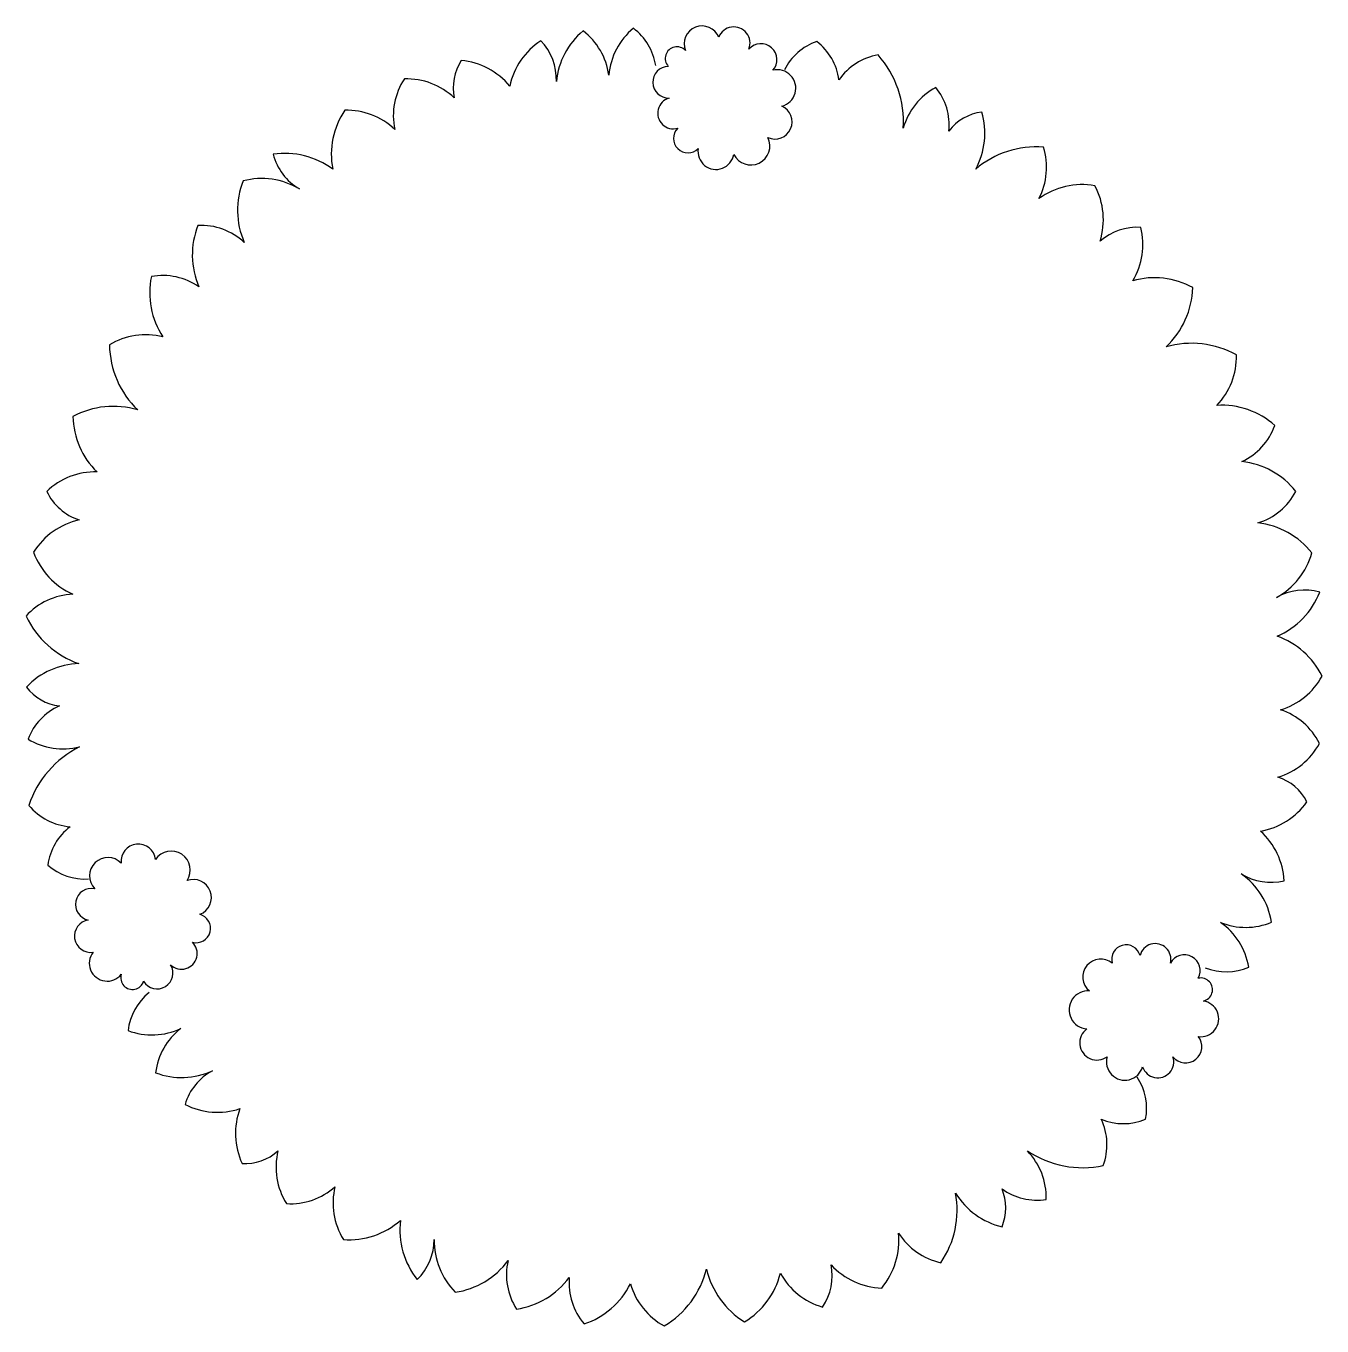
# Model space of a CAD drawing. Header units: feet. Extents: x -0.493 to 0.499, y -0.498 to 0.497.
import ezdxf

# ---------------------------------------------------------------- set-up
doc = ezdxf.new("R2010")
doc.units = ezdxf.units.FT
doc.header["$MEASUREMENT"] = 0

msp = doc.modelspace()

# ---------------------------------------------------------------- linework, layer by layer
for points in [[(-0.01099, 0.4667, 0.2), (-0.02809, 0.49523, 0.2), (-0.04689, 0.45944, 0.2), (-0.06657, 0.49319, 0.2), (-0.08698, 0.4546, 0.2), (-0.09886, 0.48572, 0.2), (-0.12266, 0.45095, 0.2), (-0.15983, 0.47055, 0.2), (-0.16517, 0.44191, 0.2), (-0.20337, 0.45651, 0.2), (-0.21076, 0.41786, 0.2), (-0.24896, 0.43245, 0.2), (-0.25819, 0.38741, 0.2), (-0.30381, 0.39882, 0.2), (-0.2837, 0.37229, 0.2), (-0.32675, 0.37848, 0.2), (-0.32596, 0.33139, 0.2), (-0.36136, 0.34437, 0.2), (-0.36058, 0.29727, 0.2), (-0.39701, 0.30524, 0.2), (-0.3882, 0.25912, 0.2), (-0.4291, 0.25288, 0.2), (-0.4075, 0.20309, 0.2), (-0.45701, 0.19809, 0.2), (-0.43857, 0.15573, 0.2), (-0.47711, 0.14067, 0.2), (-0.45236, 0.11892, 0.2), (-0.48714, 0.09422, 0.2), (-0.45723, 0.06203, 0.2), (-0.49297, 0.04535, 0.2), (-0.45247, 0.00891, 0.2), (-0.49262, -0.00896, 0.2), (-0.46744, -0.02349, 0.2), (-0.4914, -0.04884, 0.2), (-0.45196, -0.05482, 0.2), (-0.49084, -0.09954, 0.2), (-0.45926, -0.11591, 0.2), (-0.47622, -0.14529, 0.2), (-0.44502, -0.15584, 0.2)], [(0.40967, -0.22383, 0.2), (0.44293, -0.22329, 0.2), (0.42133, -0.18912, 0.2), (0.4604, -0.18895, 0.2), (0.43719, -0.15198, 0.2), (0.47007, -0.15725, 0.2), (0.45186, -0.11925, 0.2), (0.48742, -0.09685, 0.2), (0.4653, -0.07791, 0.2), (0.49703, -0.05213, 0.2), (0.46726, -0.0264, 0.2), (0.499, -0.00062, 0.2), (0.4646, 0.02989, 0.2), (0.4973, 0.0637, 0.2), (0.46426, 0.05955, 0.2), (0.49115, 0.09373, 0.2), (0.44997, 0.1166, 0.2), (0.47891, 0.14077, 0.2), (0.43773, 0.16364, 0.2), (0.46285, 0.1912, 0.2), (0.4185, 0.20664, 0.2), (0.43355, 0.24518, 0.2), (0.37963, 0.25136, 0.2), (0.40006, 0.29673, 0.2), (0.35415, 0.30195, 0.2), (0.36037, 0.34285, 0.2), (0.32917, 0.3323, 0.2), (0.32517, 0.37476, 0.2), (0.28234, 0.36496, 0.2), (0.28576, 0.40425, 0.2), (0.23395, 0.3874, 0.2), (0.23856, 0.4311, 0.2), (0.21338, 0.41656, 0.2), (0.20341, 0.44999, 0.2), (0.17851, 0.41882, 0.2), (0.15922, 0.47485, 0.2), (0.12925, 0.45568, 0.2), (0.11229, 0.48506, 0.2), (0.08754, 0.46332, 0.2)], [(-0.39868, -0.24287, 0.2), (-0.41484, -0.27194, 0.2), (-0.37445, -0.27033, 0.2), (-0.39383, -0.30424, 0.2), (-0.35021, -0.30263, 0.2), (-0.37121, -0.32847, 0.2), (-0.32921, -0.3317, 0.2), (-0.32759, -0.37369, 0.2), (-0.30012, -0.364, 0.2), (-0.29366, -0.40438, 0.2), (-0.2565, -0.39146, 0.2), (-0.25004, -0.43184, 0.2), (-0.20641, -0.4173, 0.2), (-0.19349, -0.46252, 0.2), (-0.18056, -0.43184, 0.2), (-0.1644, -0.47221, 0.2), (-0.12401, -0.44799, 0.2), (-0.11755, -0.48513, 0.2), (-0.07715, -0.46091, 0.2), (-0.06584, -0.49644, 0.2), (-0.0303, -0.46575, 0.2), (-0.00445, -0.49805, 0.2), (0.02787, -0.45445, 0.2), (0.05695, -0.49482, 0.2), (0.08442, -0.45768, 0.2), (0.11673, -0.48352, 0.2), (0.12319, -0.45122, 0.2), (0.16197, -0.46898, 0.2), (0.1749, -0.42699, 0.2), (0.20721, -0.4496, 0.2), (0.21852, -0.3963, 0.2), (0.25407, -0.42215, 0.2), (0.25407, -0.39307, 0.2), (0.288, -0.40115, 0.2), (0.27346, -0.364, 0.2), (0.33162, -0.37531, 0.2), (0.33, -0.33978, 0.2), (0.36393, -0.33978, 0.2), (0.35747, -0.30747, 0.2)]]:
    msp.add_lwpolyline(points, format="xyb")
for points in [[(-0.00075, 0.44182, 1), (0.00585, 0.41876, 1), (0.02155, 0.4032, 1), (0.04873, 0.39875, 1), (0.07488, 0.4116, 1), (0.08559, 0.43569, 1), (0.07873, 0.46308, 1), (0.06038, 0.47935, 1), (0.03726, 0.48839, 1), (0.01182, 0.47818, 1), (-0.00134, 0.4661, 1)], [(-0.38225, -0.22156, 1), (-0.36558, -0.20432, 1), (-0.35995, -0.18294, 1), (-0.36969, -0.15717, 1), (-0.3939, -0.14095, 1), (-0.42012, -0.14373, 1), (-0.4404, -0.16336, 1), (-0.44532, -0.18738, 1), (-0.44159, -0.21193, 1), (-0.42003, -0.22885, 1), (-0.40298, -0.23421, 1)], [(0.383, -0.22026, 1), (0.35973, -0.21444, 1), (0.33841, -0.22026, 1), (0.32096, -0.24158, 1), (0.31902, -0.27065, 1), (0.33453, -0.29197, 1), (0.36167, -0.29972, 1), (0.38494, -0.29197, 1), (0.40433, -0.27646, 1), (0.40821, -0.24933, 1), (0.40433, -0.23189, 1)]]:
    msp.add_lwpolyline(points, format="xyb", close=True)

doc.saveas('drawing.dxf')
